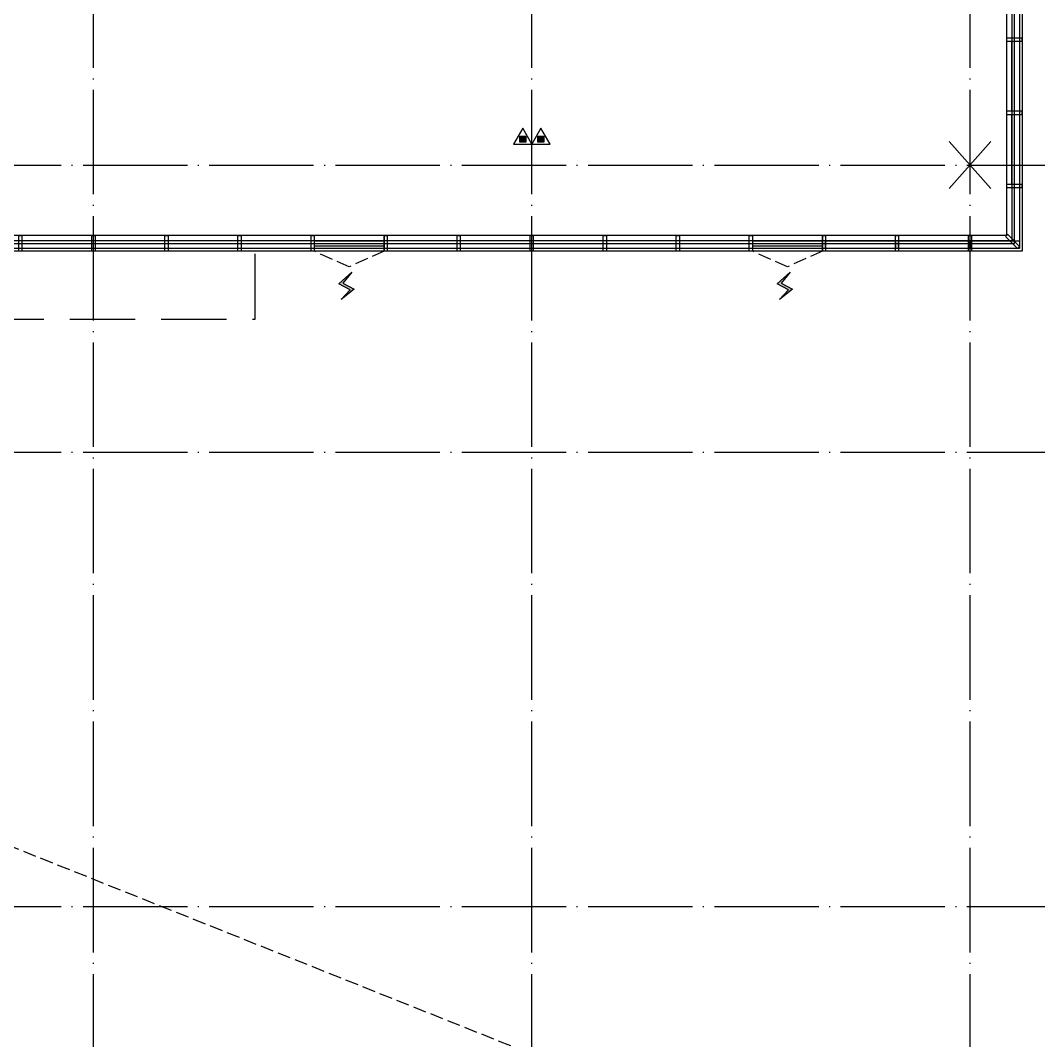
# Model space of a CAD drawing. Extents: x -2209072 to 495824, y -92434 to 572724.
# Drawn here: x 269612 to 289126, y 109531 to 129070 of the extents above; entities that cross this region are included whole.
import ezdxf

# ---------------------------------------------------------------- set-up
doc = ezdxf.new("R2010")
doc.units = 0
doc.header["$LTSCALE"] = 1000
doc.header["$MEASUREMENT"] = 0
for name, pattern in [('6#7#幕墙$0$DASH', [0.35, 0.25, -0.1]), ('X-104 6#7#平面$0$104-1112 结构$0$$AUDIT_BAD_LTYPE1', [0]), ('X-104 6#7#平面$0$DASH', [0.35, 0.25, -0.1]), ('X-104 6#7#平面$0$DOTE', [2.4200000000000004, 2, -0.2, 0.02, -0.2])]:
    doc.linetypes.add(name, pattern=pattern)
doc.layers.get('0').update_dxf_attribs({"linetype": 'CONTINUOUS'})
doc.layers.get('Defpoints').update_dxf_attribs({"linetype": 'CONTINUOUS'})
for name, color, linetype in [('6#7#幕墙$0$04-电动窗', 1, 'CONTINUOUS'), ('6#7#幕墙$0$A-C_玻璃幕墙', 140, 'CONTINUOUS'), ('6#7#幕墙$0$A-C_窗', 140, 'CONTINUOUS'), ('6#7#幕墙$0$A-O_屋面', 201, 'CONTINUOUS'), ('6#7#幕墙$0$A-TECH_结构', 21, 'CONTINUOUS'), ('X-104 6#7#平面$0$A-O_屋面', 201, 'CONTINUOUS'), ('X-104 6#7#平面$0$A-TECH_结构', 21, 'CONTINUOUS'), ('X-104 6#7#平面$0$A_AXIS-轴线', 36, 'X-104 6#7#平面$0$DOTE'), ('X-104 6#7#平面$0$A_STR-砌块墙', 121, 'CONTINUOUS'), ('X-104 6#7#平面$0$EQUIP_消防-01', 7, 'CONTINUOUS')]:
    doc.layers.add(name, color=color, linetype=linetype)
doc.layers.add('X-104 6#7#平面$0$000套内', color=226, linetype='CONTINUOUS', lineweight=30, plot=False)

# ---------------------------------------------------------------- blocks, each defined once
blk = doc.blocks.new('X-104 6#7#平面$0$1f结构')
at = {"layer": 'Defpoints'}
for p, q in [((-399.9999999998836, -449.9999999915017), (400.0000000008149, 450.0000000083819)), ((-399.9999999996508, 450.0000000086147), (400.0000000006403, -449.9999999911524))]:
    blk.add_line(p, q, dxfattribs=at)
blk = doc.blocks.new('X-104 6#7#平面$0$dsgdfg')
at = {"layer": 'X-104 6#7#平面$0$A_AXIS-轴线'}
for points in [[(93000.00000000017, -4500.000000000786), (93000.00000000006, 60899.99999999913)], [(101400.0000000001, -4500.000000000786), (101399.9999999999, 60899.99999999913)], [(109800.0000000001, -4500.000000000757), (109799.9999999999, 60899.99999999913)], [(-3999.999999999942, 37199.99999999916), (114300.0000000001, 37199.99999999849)], [(-3999.999999999942, 31699.99999999916), (114300.0000000001, 31699.99999999849)], [(-4000.000000000058, 22999.99999999916), (114299.9999999999, 22999.99999999849)]]:
    blk.add_lwpolyline(points, dxfattribs=at)
blk = doc.blocks.new('X-104 6#7#平面$0$esafrg')
at = {"layer": 'X-104 6#7#平面$0$A-TECH_结构'}
blk.add_lwpolyline([(59400.00000000524, 58500.00000001559), (111200.0000000052, 58500.00000001559), (111200.0000000052, 37200.00000000979), (59400.00000000524, 37200.00000000979)], close=True, dxfattribs=at)
blk = doc.blocks.new('X-104 6#7#平面$0$fdgdhhhh')
at = {"layer": 'X-104 6#7#平面$0$A-O_屋面', "linetype": 'X-104 6#7#平面$0$DASH'}
blk.add_line((-0.0007582695106975734, 10099.99999998604), (33600, -3299.999999999258), dxfattribs=at)
blk = doc.blocks.new('6#7#幕墙$0$$TCHSYS$WIN2D')
for p, q in [((-0.5, 0.5), (0.5, 0.5)), ((-0.5, 0.5), (-0.4999999999999999, -0.5)), ((0.5, 0.5), (0.4999999999999998, -0.5)), ((0.5, 0.1666666666666666), (-0.5, 0.1666666666666666)), ((0.5, -0.1666666666666667), (-0.5, -0.1666666666666667)), ((-0.4999999999999999, -0.5), (0.5, -0.5))]:
    blk.add_line(p, q)
blk = doc.blocks.new('6#7#幕墙$0$开启扇')
at = {"layer": '6#7#幕墙$0$04-电动窗'}
h = blk.add_hatch(color=1, dxfattribs=at)
h.dxf.hatch_style = 1
h.paths.add_polyline_path([(821.6062940545053, 978.427971974045), (650.8488076965987, 789.7622141640757), (867.35250232217, 672.4239701773629), (619.2655377878946, 452.7957594048355), (787.9690910027966, 662.5106454425556), (571.4653963772253, 779.8488894292684)])
at = {"layer": '6#7#幕墙$0$04-电动窗', "color": 1}
blk.add_lwpolyline([(821.6062940545053, 978.427971974045), (650.8488076965987, 789.7622141640757), (867.35250232217, 672.4239701773629), (619.2655377878946, 452.7957594048355), (787.9690910027966, 662.5106454425556), (571.4653963772253, 779.8488894292684), (821.6062940545053, 978.427971974045)], close=True, dxfattribs=at)
at = {"layer": '6#7#幕墙$0$A-C_窗', "linetype": '6#7#幕墙$0$DASH'}
blk.add_lwpolyline([(0, 49.99999999714782), (669.9999999999964, 349.9999999971478), (1340, 49.99999999714782)], dxfattribs=at)
at = {"layer": '6#7#幕墙$0$A-C_窗', "xscale": -1340, "yscale": 300, "zscale": 1340, "rotation": 180}
blk.add_blockref('6#7#幕墙$0$$TCHSYS$WIN2D', (670, -100), dxfattribs=at)
blk = doc.blocks.new('*U1936')
at = {"layer": '6#7#幕墙$0$A-C_玻璃幕墙', "xscale": -1}
blk.add_blockref('6#7#幕墙$0$开启扇', (670, -49.99999999857391), dxfattribs=at)
blk = doc.blocks.new('*U1937')
at = {"color": 0, "linetype": 'ByBlock', "lineweight": -2, "transparency": 16777216}
blk.add_blockref('*U1936', (0, 0), dxfattribs=at)
blk = doc.blocks.new('6#7#幕墙$0$ii')
blk.add_lwpolyline([(-1339.999257087533, -5.379672802519053e-05), (0.0007429124671034515, -5.379672802519053e-05), (0.0007429124671034515, -150.000053796728), (-1339.999257087533, -150.000053796728)], close=True)
blk = doc.blocks.new('6#7#幕墙$0$rddfrfsfsw')
at = {"layer": '6#7#幕墙$0$A-C_玻璃幕墙'}
for points in [[(91570.00606636686, 124949.9931757002), (91630.00606636686, 124949.9931757002), (91630.00606636732, 124650.0068243166), (91570.00606636732, 124650.0068243166)], [(92970.00606636686, 124949.9931757002), (93030.00606636686, 124949.9931757002), (93030.00606636732, 124650.0068243166), (92970.00606636732, 124650.0068243166)], [(94370.00606636686, 124949.9931757002), (94430.00606636686, 124949.9931757002), (94430.00606636732, 124650.0068243166), (94370.00606636732, 124650.0068243166)], [(95770.00606636686, 124949.9931757002), (95830.00606636686, 124949.9931757002), (95830.00606636732, 124650.0068243166), (95770.00606636732, 124650.0068243166)], [(97170.00606636686, 124949.9931757002), (97230.00606636686, 124949.9931757002), (97230.00606636732, 124650.0068243166), (97170.00606636732, 124650.0068243166)], [(98570.00606636686, 124949.9931757002), (98630.00606636686, 124949.9931757002), (98630.00606636732, 124650.0068243166), (98570.00606636732, 124650.0068243166)], [(99970.00606636686, 124949.9931757002), (100030.0060663669, 124949.9931757002), (100030.0060663673, 124650.0068243166), (99970.00606636732, 124650.0068243166)], [(101370.0060663669, 124949.9931757002), (101430.0060663669, 124949.9931757002), (101430.0060663673, 124650.0068243166), (101370.0060663673, 124650.0068243166)], [(102770.0060663669, 124949.9931757002), (102830.0060663669, 124949.9931757002), (102830.0060663673, 124650.0068243166), (102770.0060663673, 124650.0068243166)], [(104170.0060663669, 124949.9931757002), (104230.0060663669, 124949.9931757002), (104230.0060663673, 124650.0068243166), (104170.0060663673, 124650.0068243166)], [(105570.0060663669, 124949.9931757002), (105630.0060663669, 124949.9931757002), (105630.0060663673, 124650.0068243166), (105570.0060663673, 124650.0068243166)], [(106970.0060663669, 124949.9931757002), (107030.0060663669, 124949.9931757002), (107030.0060663673, 124650.0068243166), (106970.0060663673, 124650.0068243166)], [(108370.0060663669, 124949.9931757002), (108430.0060663669, 124949.9931757002), (108430.0060663673, 124650.0068243166), (108370.0060663673, 124650.0068243166)], [(109770.0060663669, 124949.9931757002), (109830.0060663669, 124949.9931757002), (109830.0060663673, 124650.0068243166), (109770.0060663673, 124650.0068243166)]]:
    blk.add_lwpolyline(points, close=True, dxfattribs=at)
blk = doc.blocks.new('6#7#幕墙$0$werfdfwsfsfsf')
at = {"layer": '6#7#幕墙$0$A-C_玻璃幕墙'}
for points in [[(110500.0121321176, 145529.9931756544), (110500.0121321176, 145469.9931756544), (110800.0060660798, 145469.9931756541), (110800.0060660798, 145529.9931756541)], [(110500.0121321176, 144129.9931756544), (110500.0121321176, 144069.9931756544), (110800.0060660798, 144069.9931756541), (110800.0060660798, 144129.9931756541)], [(110500.0121321176, 142729.9931756544), (110500.0121321176, 142669.9931756544), (110800.0060660798, 142669.9931756541), (110800.0060660798, 142729.9931756541)], [(110500.0121321176, 141329.9931756544), (110500.0121321176, 141269.9931756544), (110800.0060660798, 141269.9931756541), (110800.0060660798, 141329.9931756541)], [(110500.0121321176, 139929.9931756544), (110500.0121321176, 139869.9931756544), (110800.0060660798, 139869.9931756541), (110800.0060660798, 139929.9931756541)], [(110500.0121321176, 138529.9931756544), (110500.0121321176, 138469.9931756544), (110800.0060660798, 138469.9931756541), (110800.0060660798, 138529.9931756541)], [(110500.0121321176, 137129.9931756544), (110500.0121321176, 137069.9931756544), (110800.0060660798, 137069.9931756541), (110800.0060660798, 137129.9931756541)], [(110500.0121321176, 135729.9931756544), (110500.0121321176, 135669.9931756544), (110800.0060660798, 135669.9931756541), (110800.0060660798, 135729.9931756541)], [(110500.0121321176, 134329.9931756544), (110500.0121321176, 134269.9931756544), (110800.0060660798, 134269.9931756541), (110800.0060660798, 134329.9931756541)], [(110500.0121321176, 132929.9931756544), (110500.0121321176, 132869.9931756544), (110800.0060660798, 132869.9931756541), (110800.0060660798, 132929.9931756541)], [(110500.0121321175, 131529.9931756544), (110500.0121321175, 131469.9931756544), (110800.0060660798, 131469.9931756541), (110800.0060660798, 131529.9931756541)], [(110500.0121321175, 130129.9931756544), (110500.0121321175, 130069.9931756544), (110800.0060660798, 130069.9931756541), (110800.0060660798, 130129.9931756541)], [(110500.0121321175, 128729.9931756544), (110500.0121321175, 128669.9931756544), (110800.0060660798, 128669.9931756541), (110800.0060660798, 128729.9931756541)], [(110500.0121321175, 127329.9931756544), (110500.0121321175, 127269.9931756544), (110800.0060660798, 127269.9931756541), (110800.0060660798, 127329.9931756541)], [(110500.0121321175, 125929.9931756544), (110500.0121321175, 125869.9931756544), (110800.0060660798, 125869.9931756541), (110800.0060660798, 125929.9931756541)]]:
    blk.add_lwpolyline(points, close=True, dxfattribs=at)
blk = doc.blocks.new('*U1967')
blk.add_lwpolyline([(-1359.990942135801, -7.544262916781008e-05), (-19.99094168885267, -0.0006168169202283025), (-19.99094168885267, -150.0006168169202), (-1359.990942135801, -150.0000754426292)], close=True)
blk = doc.blocks.new('*U1983')
blk.add_lwpolyline([(-1359.990942135801, -7.544262916781008e-05), (-439.9917004222531, -0.0006168169202283025), (-439.9917004222531, -150.0006168169202), (-1359.990942135801, -150.0000754426292)], close=True)
blk = doc.blocks.new('*U1934')
at = {"layer": '6#7#幕墙$0$A-C_玻璃幕墙', "xscale": -1}
blk.add_blockref('6#7#幕墙$0$开启扇', (670, -49.99999999857391), dxfattribs=at)
blk = doc.blocks.new('6#7#幕墙')
at = {"layer": '6#7#幕墙$0$A-C_玻璃幕墙'}
for points in [[(236412.0235199668, 146550.0068243258), (288812.0235199668, 146550.0068243257), (288812.0235199669, 124650.0068243199), (236412.023519967, 124650.0068243201)], [(236462.0235199668, 146500.0068243258), (288762.0235199668, 146500.0068243257), (288762.0235199669, 124700.0068243199), (236462.023519967, 124700.0068243201)], [(236612.0235199668, 146350.0068243258), (288612.0235199668, 146350.0068243257), (288612.0235199669, 124850.0068243199), (236612.023519967, 124850.0068243201)]]:
    blk.add_lwpolyline(points, close=True, dxfattribs=at)
at = {"layer": '6#7#幕墙$0$A-C_窗'}
blk.add_lwpolyline([(288490.81107479, 124928.7928626248), (288719.5978713543, 124700.0060660604), (288762.0242782255, 124742.4324729316), (288533.2374816611, 124971.219269496)], close=True, dxfattribs=at)
at = {"layer": '6#7#幕墙$0$A-O_屋面', "linetype": '6#7#幕墙$0$DASH', "ltscale": 5}
blk.add_lwpolyline([(273080.4280450331, 146550.0068243053), (233812.0227616904, 148130.0068242983), (233812.0227616904, 123350.0068242983), (274112.0227616886, 123350.0068242983), (274112.0227616886, 124650.0104818161)], dxfattribs=at)
at = {"layer": '6#7#幕墙$0$A-TECH_结构'}
blk.add_lwpolyline([(236712.0235199668, 146250.0068243258), (288512.0235199668, 146250.0068243257), (288512.0235199669, 124950.0068243199), (236712.023519967, 124950.0068243201)], close=True, dxfattribs=at)
at = {"color": 0, "linetype": 'ByBlock', "lineweight": -2, "transparency": 16777216, "extrusion": (0, 0, -1), "zscale": -1, "rotation": 180}
blk.add_blockref('*U1934', (-275912.0235202543, 124650.0068243214), dxfattribs=at)
at = {"xscale": -1, "rotation": 180}
blk.add_blockref('*U1937', (284312.0235202538, 124649.9931757046), dxfattribs=at)
at = {"layer": '6#7#幕墙$0$A-C_玻璃幕墙'}
for name, p, rotation in [('6#7#幕墙$0$ii', (288612.0174000956, 128669.9924327771), 90), ('6#7#幕墙$0$ii', (288612.0174000956, 127269.9924327771), 90), ('*U1967', (286402.015978415, 124849.9682372088), 359.9980808591542), ('*U1967', (287802.0159785376, 124849.9682372088), 359.9980808591542), ('*U1983', (289202.0159784151, 124849.9682372088), 359.9980808591542)]:
    blk.add_blockref(name, p, dxfattribs=dict(at, rotation=rotation))
at = {"layer": '6#7#幕墙$0$A-C_窗'}
for name in ['6#7#幕墙$0$werfdfwsfsfsf', '6#7#幕墙$0$rddfrfsfsw']:
    blk.add_blockref(name, (178012.017453887, 3.361492417752743e-09), dxfattribs=at)
blk = doc.blocks.new('X-104 6#7#平面$0$$TWTSYS$00000546')
h = blk.add_hatch()
h.set_pattern_fill('ANSI31', color=256, scale=200, style=0)
h.set_pattern_definition([(45, (-38543.80223862439, -6670.830405693208), (-17.67766952966369, 17.67766952966369), [])])
h.paths.add_polyline_path([(-64.92232553117356, 173.7449990885525), (64.922325531159, 173.7449990885525), (64.922325531159, 43.90034802621994), (-64.92232553117356, 43.90034802621994)])
for points in [[(0, 343.6163707387423), (-198.3870041439732, 0), (198.3870041439732, 0)], [(-64.92232553117356, 173.7449990885525), (64.922325531159, 173.7449990885525), (64.922325531159, 43.90034802621994), (-64.92232553117356, 43.90034802621994)]]:
    blk.add_lwpolyline(points, close=True)
blk = doc.blocks.new('X-104 6#7#平面$0$灭火器2')
at = {"layer": 'X-104 6#7#平面$0$EQUIP_消防-01', "xscale": 0.88, "yscale": 0.88, "zscale": 0.88, "rotation": 90}
for p in [(-4049632.307172487, -27063.59765158896), (-4049632.307172487, -27412.75877888245)]:
    blk.add_blockref('X-104 6#7#平面$0$$TWTSYS$00000546', p, dxfattribs=at)
blk = doc.blocks.new('X-104 6#7#平面$0$A$C61334207')
at = {"layer": 'X-104 6#7#平面$0$EQUIP_消防-01', "rotation": 270}
blk.add_blockref('X-104 6#7#平面$0$灭火器2', (306651.9358830989, -3922930.328104974), dxfattribs=at)
blk = doc.blocks.new('X-104 6#7#平面')
at = {"layer": 'X-104 6#7#平面$0$000套内'}
blk.add_lwpolyline([(260911.9073130904, 135350.1160142448), (260911.9073130904, 131550.1160141304), (252411.9205300011, 131550.1188206439), (252411.9205300011, 126500.1432936778), (251411.9152534887, 126500.1436051316), (251411.915253488, 124800.1190229884), (288661.913571727, 124800.115974308), (288661.9135717273, 146400.1159743153), (274211.9143496174, 146400.1159407535), (274211.9143497943, 135900.1159811351), (264761.9196377833, 135900.1160033105), (264761.9196377987, 135400.1228387098), (262961.9196377915, 135400.1228387095), (262961.9196377761, 135900.1160071419), (261711.9135717334, 135900.1160101605), (260911.9133791408, 135900.1228386009), (260911.9073130904, 135350.1160142448)], dxfattribs=at)
at = {"linetype": 'X-104 6#7#平面$0$104-1112 结构$0$$AUDIT_BAD_LTYPE1'}
blk.add_blockref('X-104 6#7#平面$0$A$C61334207', (0.116014253123808, 0.1160142530073927), dxfattribs=at)
for name, p in [('6#7#幕墙', (0, 0)), ('X-104 6#7#平面$0$dsgdfg', (178011.9014389009, 89100.14331225841)), ('X-104 6#7#平面$0$fdgdhhhh', (248861.9203960648, 111356.0748782996))]:
    blk.add_blockref(name, p)
at = {"xscale": -1}
blk.add_blockref('X-104 6#7#平面$0$1f结构', (287811.9196377842, 126300.1228385415), dxfattribs=at)
at = {"layer": 'X-104 6#7#平面$0$A_STR-砌块墙'}
blk.add_blockref('X-104 6#7#平面$0$esafrg', (177311.9203960663, 87750.12283854658), dxfattribs=at)

msp = doc.modelspace()

# ---------------------------------------------------------------- block references
msp.add_blockref('X-104 6#7#平面', (0, 0))

doc.saveas('drawing.dxf')
